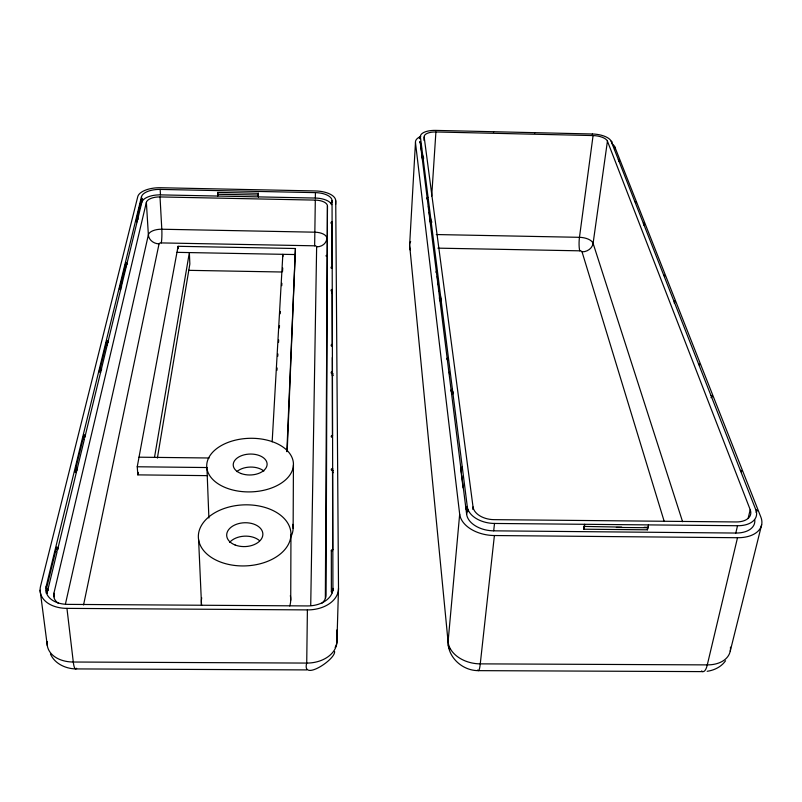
<?xml version="1.0" encoding="UTF-8"?>
<svg xmlns="http://www.w3.org/2000/svg" width="802" height="802" viewBox="0 0 802 802"><rect width="100%" height="100%" fill="white"/><g stroke="black" fill="none" stroke-linecap="round" stroke-linejoin="round"><path stroke-width="1.2" d="M290.725 600.287L290.956 534.954A46.336 30.526 -2.5 0 0 222.445 509.13A46.336 30.526 -2.5 0 0 220.57 562.062A46.336 30.526 -2.5 0 0 290.956 534.954M293.131 528.488L293.432 464.909A43.378 26.797 -1.7 0 0 229.222 441.982A43.378 26.797 -1.7 0 0 227.578 488.428A43.378 26.797 -1.7 0 0 293.432 464.909M325.341 598.422L327.447 206.024A12.251 5.704 1.2 0 0 315.306 200.109L160.019 196.931A12.451 5.704 -1.9 0 0 146.375 202.355L53.914 593.209L54.366 596.848M327.447 206.024L326.083 595.084A18.366 12.822 -0.3 0 1 321.923 603.194M207.628 475.646L137.844 474.874L137.242 466.764L178.084 246.304L295.427 248.51L287.186 451.536M307.397 609.901L66.947 608.377A31.849 21.083 -9.8 0 1 40.551 586.282L137.754 196.68A20.812 9.474 -1.9 0 1 160.54 187.738L315.447 190.956A20.471 9.474 1.2 0 1 335.727 200.731L338.504 588.407A30.727 21.323 -0.2 0 1 307.397 609.901L306.725 663.074C301.472 681.921 335.807 659.404 334.584 651.445M315.306 200.109L314.645 245.813A2.005 0.982 1.1 0 1 316.64 246.836L310.725 605.34M331.647 204.69A16.752 7.799 1.2 0 0 315.346 198.054L315.417 192.63L160.169 189.412A17.063 7.769 -1.9 0 0 141.483 196.761L46.185 586.322L47.057 593.169A1.574 1.123 8.7 0 1 46.095 592.929M315.417 192.63A16.792 7.769 1.2 0 1 332.048 200.66L332.008 202.475A1.023 0.912 1 0 0 331.627 204.239M332.128 293.342L332.208 289.462A1.133 0.972 0.2 0 0 331.056 290.414A1.133 0.972 0.2 0 0 332.168 291.407M335.637 204.41L335.727 200.731M332.419 592.828A1.534 1.133 -0.9 0 1 332.93 590.623L332.99 588.367A25.193 17.484 -0.2 0 1 307.477 605.931L67.839 604.377A26.115 17.283 -9.8 0 1 46.185 586.322M338.504 588.407L336.96 641.189A23.87 17.113 -0.3 0 1 335.116 647.445M306.695 669.259L306.675 669.911L75.809 668.918C65.634 668.728 54.646 663.695 50.446 653.961M286.855 451.656L295.427 248.51M276.981 370.273L277.111 367.928M277.773 356.238L277.893 353.963M278.545 342.394L278.685 339.958M279.367 327.878L279.497 325.502M280.159 313.793L280.289 311.477M281.743 285.682L281.873 283.296M282.535 271.497L282.735 268.008M272.159 441.862L282.855 254.324L282.865 256.59M420.779 136.42A20.912 8.902 3.5 0 0 415.466 142.566L409.622 245.091L448.077 641.77A23.729 16.932 -5.7 0 0 450.002 649.57M461.491 473.24L420.118 141.593M423.446 157.583A1.073 0.972 -9.2 0 1 422.484 159.117L422.714 155.197A1.073 0.972 -9.3 0 0 421.591 156.159A1.073 0.972 -9.3 0 0 422.604 157.162A1.073 0.972 -9.2 0 1 423.055 157.262M423.957 140.35L424.168 136.992A12.581 5.313 3.5 0 1 435.907 131.969L593.079 135.568A12.621 5.213 6.2 0 1 607.435 141.162L750.211 509.721L748.176 518.192M431.707 196.019L435.907 131.969M430.534 223.086L430.804 218.946A1.173 1.033 -8.3 0 0 429.571 219.959A1.173 1.033 -8.3 0 0 430.664 221.021A1.173 1.033 -8.2 0 1 431.767 222.074A1.173 1.033 -8.2 0 1 430.534 223.086L429.922 218.274M441.481 300.8A1.283 1.093 -7.5 0 1 440.368 301.291L440.689 296.91A1.283 1.093 -7.5 0 0 439.336 297.983A1.283 1.093 -7.5 0 0 440.529 299.096A1.283 1.093 -7.5 0 1 441.501 299.527M493.501 132.37L493.601 131.708M258.384 193.262L258.424 196.841L258.384 193.262L217.663 192.42L217.773 196.049L217.783 194.234M453.28 393.501A1.424 1.153 -6.9 0 1 452.037 394.023L452.418 389.381A1.424 1.153 -7 0 0 450.914 390.524A1.424 1.153 -7 0 0 452.228 391.707A1.424 1.153 -6.9 0 1 453.371 392.248M415.466 142.566L459.676 514.182L448.077 641.77A29.764 21.343 8.2 0 0 480.268 663.866L707.284 664.888A30.496 20.351 16.9 0 0 730.472 647.164M534.623 133.312L534.733 132.651M217.663 192.47L217.663 194.274L258.404 195.056M754.772 519.957A25.423 15.198 14.3 0 1 735.795 533.049L493.691 530.834A24.852 15.94 7 0 1 466.634 514.252L467.325 506.904L420.398 136.911A16.351 6.907 3.5 0 1 435.676 130.395L592.488 133.994A16.401 6.777 6.2 0 1 611.144 141.242L755.815 509.781A1.614 1.173 -16.5 0 1 755.895 512.107M472.799 509.41L473.04 506.964L424.168 136.992M493.691 530.834L494.503 523.455A24.942 15.89 7 0 1 467.325 506.904A1.594 1.223 -6.5 0 0 465.621 508.117A1.594 1.223 -6.5 0 0 467.095 509.36A1.594 1.223 -6.4 0 1 468.288 509.831M459.676 514.182A31.859 20.441 7.1 0 0 494.393 535.536L480.268 663.866A24.321 2.787 89.5 0 1 477.751 670.001M592.347 135.067L592.488 133.994M593.079 135.568L579.465 237.322A9.985 1.875 -88.2 0 0 579.776 250.825A2.005 0.962 6.8 0 1 582.041 251.838L664.236 521.49M607.435 141.162L593.099 243.347L682.582 521.701M614.512 149.543L614.863 147.057A20.972 8.732 6.2 0 0 612.137 143.748M648.146 527.736L647.906 527.305L647.455 529.801L583.836 529.21L584.598 524.297L584.508 527.084M157.382 458.082L189.853 263.988L189.362 252.58L154.505 457.361M137.844 474.874L138.295 472.418M83.558 604.939L159.047 243.868A2.045 0.982 -2.2 0 1 161.282 242.916M65.473 603.886L148.37 234.816L146.375 202.355M735.795 533.049L737.529 525.731A25.524 15.148 14.2 0 0 755.815 509.781M614.863 147.057L760.867 517.11A32.601 19.489 14.3 0 1 737.509 537.721L707.284 664.888A24.15 6.466 87.4 0 1 701.56 670.963M47.057 593.169L57.122 551.646A1.514 1.113 9.2 0 1 55.859 551.174M57.423 550.433L84.431 439.035M84.721 437.822L141.834 202.264L141.483 196.761M75.007 471.937A1.414 1.073 10.2 0 0 76.31 472.538L75.849 468.188L83.999 434.744A1.363 1.063 10.8 0 1 84.611 436.849M99.288 371.547A1.273 1.023 11.8 0 0 100.591 372.369L100.23 368.238L106.917 340.82A1.243 1.002 12.5 0 1 107.318 342.835M120.34 285.773A1.163 0.972 13.8 0 1 121.563 286.775A1.163 0.972 13.8 0 1 120.49 287.738A1.163 0.972 13.7 0 0 119.408 288.69A1.163 0.972 13.7 0 0 120.631 289.692L120.34 285.773L125.924 262.876A1.133 0.952 14.4 0 1 127.107 263.868A1.133 0.952 14.4 0 1 126.064 264.81A1.133 0.952 14.3 0 0 125.513 266.535M136.851 218.064A1.073 0.922 15.8 0 1 137.974 219.016A1.073 0.922 15.8 0 1 136.972 219.928A1.073 0.922 15.7 0 0 135.979 220.841A1.073 0.922 15.7 0 0 137.102 221.793L136.851 218.064L141.603 198.595A1.043 0.902 16.5 0 1 142.696 199.538A1.043 0.902 16.5 0 1 141.713 200.43A1.043 0.902 16.4 0 0 140.741 201.322A1.043 0.902 16.4 0 0 141.834 202.264A17.022 7.799 -1.9 0 1 160.47 194.876L315.346 198.054M74.917 470.904A1.414 1.073 10.2 0 1 76.08 470.363L76.661 467.977M121.363 284.119L122.245 280.489M123.719 274.464L125.473 267.226M136.972 219.928L138.365 214.194M139.759 208.46L141.713 200.43M730.231 651.174L761.669 524.688M647.425 527.325L647.455 529.801M583.946 526.393L583.816 529.16M725.559 660.748C721.399 666.823 714.331 670.251 707.174 671.304M702.903 671.615L478.323 670.642C463.807 670.703 449.992 659.505 448.188 644.868M494.503 523.455L737.529 525.731M584.097 526.433L621.69 527.104M644.176 527.315L647.916 527.355M616.367 527.445L648.206 527.736L648.397 524.949M494.393 535.536L737.509 537.721M139.017 457.19L209.121 457.992M137.242 466.764L207.307 467.546M314.645 245.813L161.282 242.916A10.125 1.133 -89.7 0 0 161.803 229.232L160.019 196.931M437.922 248.149L579.776 250.825M176.961 252.349L295.166 254.545M188.52 270.334L281.963 272.008M436.268 234.545L579.465 237.322A12.05 5.714 6.8 0 1 593.099 243.347A10.085 8.561 -18.3 0 1 582.041 251.838M40.1 590.212L47.318 645.69M421.21 146.165L421.521 148.611M422.133 153.493L422.604 157.162M440.218 296.62L440.529 299.096M420.328 141.974L420.629 144.43M421.1 148.099L421.401 150.545M421.862 154.215L422.484 159.117M428.408 206.244L428.719 208.65M429.17 212.259L429.471 214.665M437.25 276.49L437.561 278.966M438.032 282.685L438.343 285.171M438.814 288.89L439.125 291.367M439.596 295.086L440.368 301.291M449.28 372.048L449.581 374.484M451.737 391.577L452.037 394.023M466.233 506.834L466.864 511.806A1.594 1.223 -6.4 0 0 468.097 511.395M461.802 475.726L466.634 514.252M460.649 468.428L463.095 487.917M66.947 608.377L73.293 662.021A24.682 3.97 -87.1 0 0 76.661 668.266M106.917 340.82L107.257 344.88M125.924 262.876L126.064 264.81M160.169 189.412L160.47 194.876M178.084 246.304L178.194 248.67M198.605 539.726L201.553 605.41A44.752 31.208 -3.2 0 1 201.713 597.821M206.976 468.839L208.891 518.012M336.9 629.931L336.96 641.189A29.854 21.664 -0.6 0 1 306.725 663.074L73.293 662.021A30.957 21.383 -11 0 1 47.218 641.62M332.048 200.66L332.93 590.623M331.968 223.177L332.068 267.968M332.118 290.936L332.249 345.842M332.319 357.512L332.449 435.947M332.529 470.323L332.71 550.192M331.326 550.573L331.366 591.716M436.689 272.971A1.243 1.073 -7.8 0 1 437.401 270.946M461.581 469.561A1.534 1.203 -6.6 0 1 462.293 467.215M419.857 138.736A1.053 0.962 -9.6 0 1 420.398 136.911M663.675 275.046A1.263 1.033 -20.6 0 1 664.457 276.66M673.83 300.92A1.303 1.053 -20 0 1 674.091 302.955M611.144 141.242A1.063 0.932 -25.3 0 1 611.545 142.967M618.322 159.528A1.093 0.942 -24.5 0 1 618.763 161.242M740.346 470.363A1.554 1.153 -17 0 1 741.369 472.007M698.502 363.787A1.393 1.093 -18.7 0 1 699.384 365.441M710.933 395.446A1.444 1.113 -18.1 0 1 710.983 397.672M634.853 201.643A1.153 0.982 -22.8 0 1 635.515 203.247M643.314 223.177A1.183 0.992 -22.1 0 1 643.625 225.081M427.887 199.397A1.143 1.013 -8.6 0 1 426.875 198.345A1.143 1.013 -8.6 0 1 428.067 197.372M447.907 359.968A1.373 1.133 -7.1 0 1 448.408 357.722M410.664 241.532A19.99 9.734 3.6 0 0 409.622 245.091A16 13.955 -7.3 0 0 410.444 250.254M420.058 142.676A16.311 6.947 3.5 0 1 420.168 141.413M473.04 506.964A19.188 12.22 7 0 0 493.932 519.646L736.126 521.952A19.629 11.649 14.2 0 0 750.211 509.721M327.246 255.226A16.06 14.055 1.7 0 1 325.833 255.908M106.265 344.489A1.233 1.002 12.4 0 1 107.087 342.855M100.23 368.238A1.273 1.023 11.9 0 1 101.583 369.291A1.273 1.023 11.9 0 1 100.41 370.303A1.273 1.023 11.8 0 0 99.247 371.095M57.363 549.34A1.524 1.113 9.3 0 0 56.591 547.154L46.476 588.608A1.574 1.123 8.8 0 1 48.18 589.761A1.574 1.123 8.8 0 1 46.767 590.894A1.574 1.123 8.7 0 0 46.135 590.984M55.689 549.871A1.514 1.113 9.2 0 1 56.511 549.43M75.849 468.188A1.414 1.073 10.3 0 1 77.363 469.29A1.414 1.073 10.3 0 1 76.08 470.363M83.839 438.915A1.363 1.053 10.7 0 1 83.137 438.393M83.047 437.511A1.363 1.053 10.7 0 1 83.779 436.94M126.205 266.735A1.133 0.952 14.3 0 1 125.814 266.675M332.429 225.532A1.043 0.922 0.7 0 1 331.978 225.613L332.058 221.913A1.043 0.922 0.8 0 0 330.985 222.826A1.043 0.922 0.8 0 0 332.018 223.768A1.043 0.922 0.7 0 1 332.449 223.858M331.637 268.439A1.103 0.952 0.4 0 1 332.158 266.635M333.251 375.386A1.243 1.023 -0.2 0 1 332.309 375.717L332.409 371.617A1.243 1.023 -0.2 0 0 331.146 372.629A1.243 1.023 -0.2 0 0 332.359 373.672A1.243 1.023 -0.2 0 1 333.251 373.993M331.617 346.143A1.203 1.013 -0.1 0 1 332.339 344.319M333.251 472.629A1.373 1.073 -0.6 0 1 332.529 472.779L332.64 468.478A1.373 1.073 -0.6 0 0 331.246 469.541A1.373 1.073 -0.6 0 0 332.589 470.634A1.373 1.073 -0.6 0 1 333.211 470.764M331.667 437.26A1.323 1.063 -0.5 0 1 332.559 435.396M331.727 551.375A1.474 1.113 -0.8 0 1 332.83 549.49M316.63 246.836A10.065 8.822 1.9 0 0 326.815 238.244A12.08 5.855 1.1 0 0 314.855 232.189L161.803 229.232A12.271 5.855 -2.1 0 0 148.37 234.816A10.266 8.792 13.8 0 0 159.047 243.868M58.496 603.365A19.037 12.672 -9.9 0 1 53.914 593.209M290.364 595.575A44.752 31.208 -3.2 0 1 289.783 605.981M292.79 524.338A41.985 27.519 -2.2 0 1 291.246 536.097M236.851 471.606A16.832 10.526 -1.8 0 1 263.878 471.035M229.623 542.383A17.975 11.98 -2.6 0 1 259.467 540.608M241.161 473.551A16.952 10.466 -1.7 0 0 267.106 464.609A16.952 10.466 -1.7 0 0 242.254 455.406A16.952 10.466 -1.7 0 0 241.161 473.551M235.106 544.989A18.105 11.92 -2.5 0 0 262.855 534.703A18.105 11.92 -2.5 0 0 236.359 524.318A18.105 11.92 -2.5 0 0 235.106 544.989"/></g></svg>
